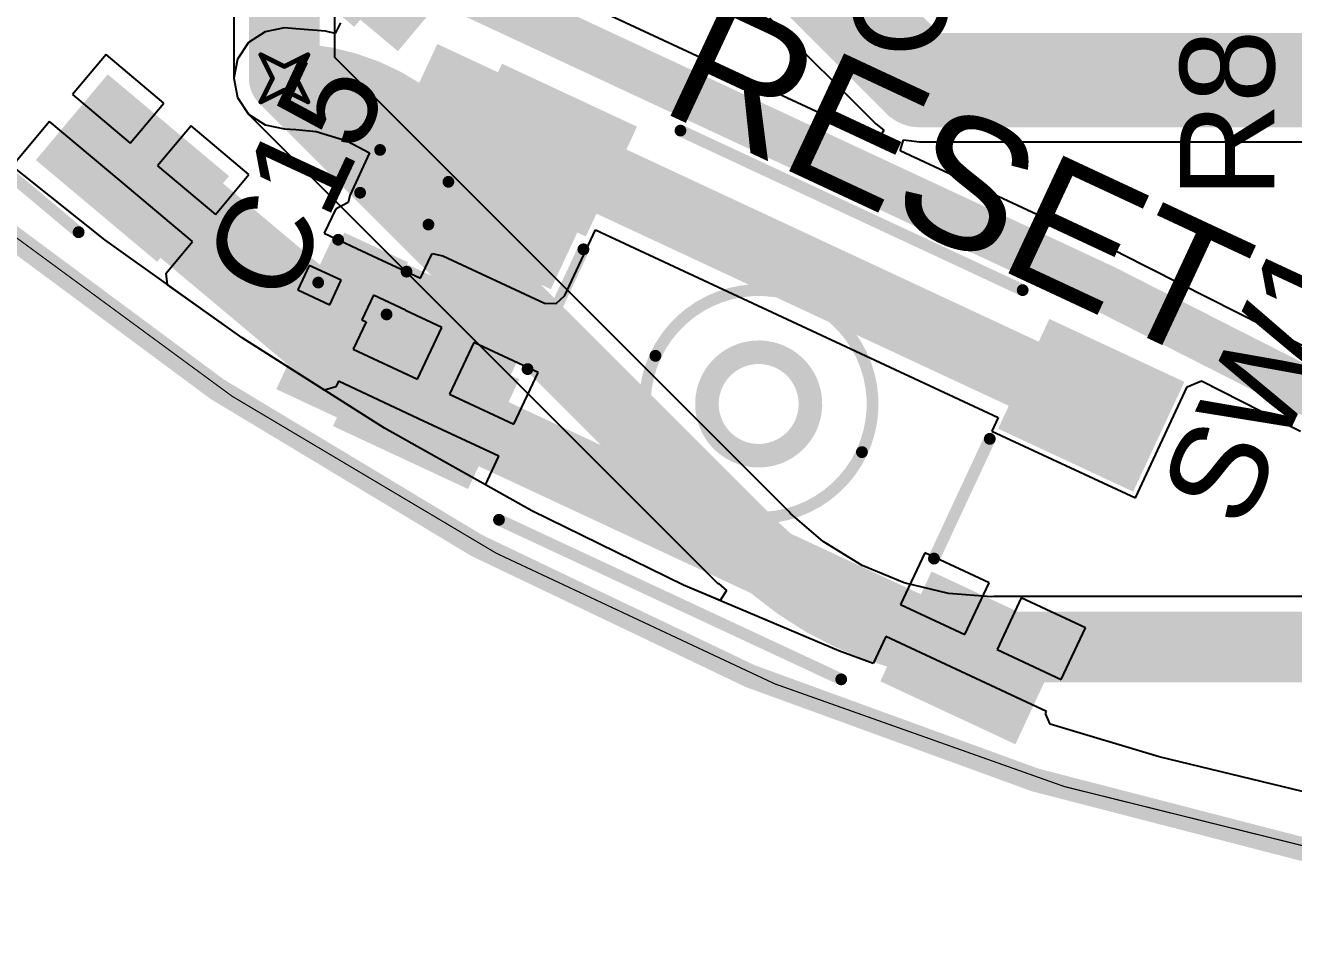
# Model space of a CAD drawing. Header units: millimetres. Extents: x -2 to 282, y -53 to 22.
# Drawn here: x 6.85 to 20.5, y -53.45 to -43.68 of the extents above; entities that cross this region are included whole.
import ezdxf

# ---------------------------------------------------------------- set-up
doc = ezdxf.new("R2010")
doc.units = ezdxf.units.MM
for name, color, linetype in [('BottomLayer', 5, 'Continuous'), ('DrillDrawing', 1, 'Continuous'), ('Mechanical1', 6, 'Continuous'), ('Mechanical2', 216, 'Continuous'), ('TopLayer', 1, 'Continuous'), ('TopOverlay', 2, 'Continuous'), ('TopPaste', 8, 'Continuous'), ('TopSolder', 216, 'Continuous'), ('ViaHoleLayer', 16, 'Continuous')]:
    doc.layers.add(name, color=color, linetype=linetype)
doc.styles.add('Arial', font='', dxfattribs={"height": 0.2})
doc.styles.get('Arial').set_extended_font_data('Arial')

# ---------------------------------------------------------------- blocks, each defined once
blk = doc.blocks.new('WS2812B_XF02_W_25')
at = {"layer": 'TopLayer'}
for points in [[(-3.25, 2.15), (-1.75, 2.15), (-1.75, 1.15), (-3.25, 1.15)], [(3.25, 1.15), (1.75, 1.15), (1.75, 2.15), (3.25, 2.15)], [(-3.25, -1.15), (-1.75, -1.15), (-1.75, -2.15), (-3.25, -2.15)], [(1.75, -1.15), (3.25, -1.15), (3.25, -2.15), (1.75, -2.15)]]:
    blk.add_hatch(color=1, dxfattribs=at).paths.add_polyline_path(points)
at = {"layer": 'TopPaste'}
for points in [[(-3.25, 2.15), (-1.75, 2.15), (-1.75, 1.15), (-3.25, 1.15)], [(3.25, 1.15), (1.75, 1.15), (1.75, 2.15), (3.25, 2.15)], [(-3.25, -1.15), (-1.75, -1.15), (-1.75, -2.15), (-3.25, -2.15)], [(1.75, -1.15), (3.25, -1.15), (3.25, -2.15), (1.75, -2.15)]]:
    blk.add_hatch(color=8, dxfattribs=at).paths.add_polyline_path(points)
at = {"layer": 'TopSolder'}
for points in [[(-3.352, 2.252), (-1.648, 2.252), (-1.648, 1.048), (-3.352, 1.048)], [(3.352, 1.048), (1.648, 1.048), (1.648, 2.252), (3.352, 2.252)], [(-3.352, -1.048), (-1.648, -1.048), (-1.648, -2.252), (-3.352, -2.252)], [(1.648, -1.048), (3.352, -1.048), (3.352, -2.252), (1.648, -2.252)]]:
    blk.add_hatch(color=216, dxfattribs=at).paths.add_polyline_path(points)
at = {"layer": 'TopOverlay'}
for points, const_width in [([(-2.5, 2.551), (2.5, 2.551)], 0.127), ([(-3.556, 1.803), (-3.429, 1.676)], 0.254), ([(-3.556, 1.549), (-3.556, 1.803)], 0.254), ([(-3.556, 1.549), (-3.429, 1.676)], 0.254), ([(-2.5, -2.551), (2.5, -2.551)], 0.127)]:
    blk.add_lwpolyline(points, dxfattribs=dict(at, const_width=const_width))
for points, const_width in [([(-2.532, 2.551, 1), (-2.468, 2.551, 1)], 0.0635), ([(2.468, 2.551, 1), (2.532, 2.551, 1)], 0.0635), ([(-3.619, 1.803, 1), (-3.493, 1.803, 1)], 0.127), ([(-3.619, 1.803, 1), (-3.493, 1.803, 1)], 0.127), ([(-3.493, 1.676, 1), (-3.366, 1.676, 1)], 0.127), ([(-3.493, 1.676, 1), (-3.366, 1.676, 1)], 0.127), ([(-3.619, 1.549, 1), (-3.493, 1.549, 1)], 0.127), ([(-3.619, 1.549, 1), (-3.493, 1.549, 1)], 0.127), ([(-2.532, -2.551, 1), (-2.468, -2.551, 1)], 0.0635), ([(2.468, -2.551, 1), (2.532, -2.551, 1)], 0.0635)]:
    blk.add_lwpolyline(points, format="xyb", close=True, dxfattribs=dict(at, const_width=const_width))
blk = doc.blocks.new('TS_1109S_C_B_76')
at = {"layer": 'TopLayer'}
for points in [[(-3.95, 2.05), (-2.55, 2.05), (-2.55, 0.95), (-3.95, 0.95)], [(2.55, 2.05), (3.95, 2.05), (3.95, 0.95), (2.55, 0.95)], [(-3.95, -0.95), (-2.55, -0.95), (-2.55, -2.05), (-3.95, -2.05)], [(2.55, -0.95), (3.95, -0.95), (3.95, -2.05), (2.55, -2.05)]]:
    blk.add_hatch(color=1, dxfattribs=at).paths.add_polyline_path(points)
at = {"layer": 'TopPaste'}
for points in [[(-3.95, 2.05), (-2.55, 2.05), (-2.55, 0.95), (-3.95, 0.95)], [(2.55, 2.05), (3.95, 2.05), (3.95, 0.95), (2.55, 0.95)], [(-3.95, -0.95), (-2.55, -0.95), (-2.55, -2.05), (-3.95, -2.05)], [(2.55, -0.95), (3.95, -0.95), (3.95, -2.05), (2.55, -2.05)]]:
    blk.add_hatch(color=8, dxfattribs=at).paths.add_polyline_path(points)
at = {"layer": 'TopSolder'}
for points in [[(-4.052, 2.152), (-2.448, 2.152), (-2.448, 0.848), (-4.052, 0.848)], [(2.448, 2.152), (4.052, 2.152), (4.052, 0.848), (2.448, 0.848)], [(-4.052, -0.848), (-2.448, -0.848), (-2.448, -2.152), (-4.052, -2.152)], [(2.448, -0.848), (4.052, -0.848), (4.052, -2.152), (2.448, -2.152)]]:
    blk.add_hatch(color=216, dxfattribs=at).paths.add_polyline_path(points)
at = {"layer": 'TopOverlay', "const_width": 0.127}
for points in [[(-2.007, 2.311), (2.057, 2.311)], [(-2.413, -0.711), (-2.413, 0.711)], [(2.413, -0.711), (2.413, 0.711)], [(-2.007, -2.311), (2.057, -2.311)]]:
    blk.add_lwpolyline(points, dxfattribs=at)
at = {"layer": 'TopOverlay'}
for points, const_width in [([(-2.038, 2.311, 1), (-1.975, 2.311, 1)], 0.0635), ([(2.026, 2.311, 1), (2.089, 2.311, 1)], 0.0635), ([(1.226, 0, 1), (-1.226, 0, 1)], 0.127), ([(-2.445, 0.711, 1), (-2.381, 0.711, 1)], 0.0635), ([(0.557, 0, 1), (-0.557, 0, 1)], 0.254), ([(2.381, 0.711, 1), (2.445, 0.711, 1)], 0.0635), ([(-1.258, 0, 1), (-1.194, 0, 1)], 0.0635), ([(-0.621, 0, 1), (-0.494, 0, 1)], 0.127), ([(0.494, 0, 1), (0.621, 0, 1)], 0.127), ([(1.194, 0, 1), (1.258, 0, 1)], 0.0635), ([(-2.445, -0.711, 1), (-2.381, -0.711, 1)], 0.0635), ([(2.381, -0.711, 1), (2.445, -0.711, 1)], 0.0635), ([(-2.038, -2.311, 1), (-1.975, -2.311, 1)], 0.0635), ([(2.026, -2.311, 1), (2.089, -2.311, 1)], 0.0635)]:
    blk.add_lwpolyline(points, format="xyb", close=True, dxfattribs=dict(at, const_width=const_width))
blk = doc.blocks.new('C___0402_104')
at = {"layer": 'TopLayer'}
for points in [[(-0.699, -0.317), (-0.699, 0.318), (-0.241, 0.318), (-0.241, -0.317)], [(0.241, -0.318), (0.241, 0.317), (0.699, 0.317), (0.699, -0.318)]]:
    blk.add_hatch(color=1, dxfattribs=at).paths.add_polyline_path(points)
at = {"layer": 'TopPaste'}
for points in [[(-0.699, -0.317), (-0.699, 0.318), (-0.241, 0.318), (-0.241, -0.317)], [(0.241, -0.318), (0.241, 0.317), (0.699, 0.317), (0.699, -0.318)]]:
    blk.add_hatch(color=8, dxfattribs=at).paths.add_polyline_path(points)
at = {"layer": 'TopSolder'}
for points in [[(-0.759, -0.377), (-0.759, 0.378), (-0.181, 0.378), (-0.181, -0.377)], [(0.181, -0.378), (0.181, 0.377), (0.759, 0.377), (0.759, -0.378)]]:
    blk.add_hatch(color=216, dxfattribs=at).paths.add_polyline_path(points)
at = {"layer": 'TopOverlay', "const_width": 0.127}
for points in [[(-0.787, 0.406), (-0.787, -0.406)], [(-0.787, 0.406), (-0.279, 0.406)], [(0.279, 0.406), (0.787, 0.406)], [(0.787, 0.406), (0.787, -0.406)], [(-0.787, -0.406), (-0.279, -0.406)], [(0.279, -0.406), (0.787, -0.406)]]:
    blk.add_lwpolyline(points, dxfattribs=at)
at = {"layer": 'TopOverlay', "const_width": 0.0635}
for points in [[(-0.819, 0.406, 1), (-0.756, 0.406, 1)], [(-0.819, 0.406, 1), (-0.756, 0.406, 1)], [(-0.311, 0.406, 1), (-0.248, 0.406, 1)], [(0.248, 0.406, 1), (0.311, 0.406, 1)], [(0.756, 0.406, 1), (0.819, 0.406, 1)], [(0.756, 0.406, 1), (0.819, 0.406, 1)], [(-0.819, -0.406, 1), (-0.756, -0.406, 1)], [(-0.819, -0.406, 1), (-0.756, -0.406, 1)], [(-0.311, -0.406, 1), (-0.248, -0.406, 1)], [(0.248, -0.406, 1), (0.311, -0.406, 1)], [(0.756, -0.406, 1), (0.819, -0.406, 1)], [(0.756, -0.406, 1), (0.819, -0.406, 1)]]:
    blk.add_lwpolyline(points, format="xyb", close=True, dxfattribs=at)

msp = doc.modelspace()

# ---------------------------------------------------------------- hatches: boundary and pattern name
at = {"layer": 'BottomLayer'}
h = msp.add_hatch(color=5, dxfattribs=at)
edge = h.paths.add_edge_path()
edge.add_arc((9.634, -44.248), 0.3, 0, 360)
at = {"layer": 'TopLayer'}
for points in [[(9.148, -42.523), (10.856, -43.956), (11.696, -42.955), (9.988, -41.522)], [(10.487, -45.578), (12.502, -46.518), (13.294, -44.818), (11.28, -43.878)], [(7.073, -45.15), (10.535, -48.055), (11.207, -47.253), (7.746, -44.349)], [(9.547, -47.594), (11.562, -48.533), (12.328, -46.89), (10.313, -45.951)]]:
    msp.add_hatch(color=1, dxfattribs=at).paths.add_polyline_path(points)
h = msp.add_hatch(color=1, dxfattribs=at)
edge = h.paths.add_edge_path()
edge.add_arc((9.634, -44.248), 0.3, 0, 360)
at = {"layer": 'ViaHoleLayer'}
h = msp.add_hatch(color=16, dxfattribs=at)
edge = h.paths.add_edge_path()
edge.add_arc((9.634, -44.248), 0.15, 0, 360)

# ---------------------------------------------------------------- linework, layer by layer
at = {"layer": 'BottomLayer'}
for p, q in [((9.09, -39.089), (9.09, -44.248)), ((10.178, -44.023), (10.178, -39.089)), ((15.065, -48.911), (10.178, -44.023)), ((9.09, -44.248), (9.131, -44.456)), ((9.131, -44.456), (9.249, -44.633)), ((9.249, -44.633), (14.296, -49.68)), ((7.7, -45.987), (6.281, -44.853)), ((9.179, -47.042), (7.7, -45.987)), ((10.713, -48.014), (9.179, -47.042)), ((12.298, -48.902), (10.713, -48.014)), ((13.929, -49.702), (12.298, -48.902)), ((15.081, -48.933), (15.065, -48.911)), ((15.433, -49.235), (15.081, -48.933)), ((15.852, -49.491), (15.433, -49.235)), ((16.305, -49.679), (15.852, -49.491)), ((14.296, -49.68), (14.296, -49.68)), ((14.296, -49.68), (14.296, -49.68)), ((14.296, -49.68), (14.305, -49.686)), ((14.305, -49.686), (14.392, -49.762)), ((16.782, -49.793), (16.305, -49.679)), ((14.325, -49.87), (13.929, -49.702)), ((14.392, -49.762), (14.325, -49.87)), ((17.245, -49.83), (16.782, -49.793)), ((17.271, -49.824), (17.245, -49.83)), ((21.865, -49.824), (17.271, -49.824))]:
    msp.add_line(p, q, dxfattribs=at)
at = {"layer": 'BottomLayer', "const_width": 0.762}
for points in [[(9.634, -44.248), (9.634, -39.089)], [(9.634, -44.248), (14.681, -49.295)], [(17.271, -50.368), (36.997, -50.368)]]:
    msp.add_lwpolyline(points, dxfattribs=at)
at = {"layer": 'BottomLayer', "const_width": 0.381}
for points in [[(9.443, -44.248, 1), (9.824, -44.248, 1)], [(9.443, -44.248, 1), (9.824, -44.248, 1)], [(14.49, -49.295, 1), (14.871, -49.295, 1)], [(14.49, -49.295, 1), (14.871, -49.295, 1)], [(17.081, -50.368, 1), (17.462, -50.368, 1)], [(17.081, -50.368, 1), (17.462, -50.368, 1)]]:
    msp.add_lwpolyline(points, format="xyb", close=True, dxfattribs=at)
at = {"layer": 'BottomLayer', "const_width": 0.762}
msp.add_lwpolyline([(17.271, -50.368, -0.198913), (14.681, -49.295)], format="xyb", dxfattribs=at)
at = {"layer": 'DrillDrawing', "const_width": 0.0508}
for points in [[(9.38, -43.994), (9.634, -44.121)], [(9.38, -43.994), (9.507, -44.248)], [(9.634, -44.121), (9.888, -43.994)], [(9.761, -44.248), (9.888, -43.994)], [(9.38, -44.502), (9.507, -44.248)], [(9.761, -44.248), (9.888, -44.502)], [(9.38, -44.502), (9.634, -44.375)], [(9.634, -44.375), (9.888, -44.502)]]:
    msp.add_lwpolyline(points, dxfattribs=at)
at = {"layer": 'DrillDrawing', "const_width": 0.0254}
for points in [[(9.367, -43.994, 1), (9.392, -43.994, 1)], [(9.367, -43.994, 1), (9.392, -43.994, 1)], [(9.875, -43.994, 1), (9.9, -43.994, 1)], [(9.875, -43.994, 1), (9.9, -43.994, 1)], [(9.494, -44.248, 1), (9.519, -44.248, 1)], [(9.494, -44.248, 1), (9.519, -44.248, 1)], [(9.621, -44.121, 1), (9.646, -44.121, 1)], [(9.621, -44.121, 1), (9.646, -44.121, 1)], [(9.748, -44.248, 1), (9.773, -44.248, 1)], [(9.748, -44.248, 1), (9.773, -44.248, 1)], [(9.621, -44.375, 1), (9.646, -44.375, 1)], [(9.621, -44.375, 1), (9.646, -44.375, 1)], [(9.367, -44.502, 1), (9.392, -44.502, 1)], [(9.367, -44.502, 1), (9.392, -44.502, 1)], [(9.875, -44.502, 1), (9.9, -44.502, 1)], [(9.875, -44.502, 1), (9.9, -44.502, 1)]]:
    msp.add_lwpolyline(points, format="xyb", close=True, dxfattribs=at)
at = {"layer": 'Mechanical1', "const_width": 0.0127}
msp.add_lwpolyline([(0, 0, -3.218852), (-0.279, -38.414)], format="xyb", dxfattribs=at)
at = {"layer": 'Mechanical2', "const_width": 0.254}
msp.add_lwpolyline([(50.766, 5.478, -1.122171), (-0.294, -38.437)], format="xyb", dxfattribs=at)
at = {"layer": 'TopLayer'}
for p, q in [((16.021, -44.915), (11.851, -42.971)), ((10.237, -43.652), (10.179, -43.765)), ((14.857, -43.596), (15.999, -44.738)), ((9.426, -43.746), (9.249, -43.863)), ((9.634, -43.704), (9.426, -43.746)), ((9.635, -43.704), (9.634, -43.704)), ((9.634, -43.704), (9.634, -43.704)), ((9.636, -43.704), (9.635, -43.704)), ((9.756, -43.715), (9.636, -43.704)), ((10.078, -43.741), (9.756, -43.715)), ((10.179, -43.765), (10.078, -43.741)), ((9.249, -43.863), (9.131, -44.04)), ((7.715, -43.991), (7.352, -44.423)), ((8.338, -44.514), (7.715, -43.991)), ((9.131, -44.04), (9.09, -44.248)), ((9.09, -44.248), (9.131, -44.456)), ((7.352, -44.423), (7.976, -44.946)), ((9.131, -44.456), (9.249, -44.633)), ((7.976, -44.946), (8.338, -44.514)), ((9.249, -44.633), (9.426, -44.75)), ((7.107, -44.714), (6.745, -45.146)), ((7.877, -45.36), (7.107, -44.714)), ((8.63, -44.759), (8.267, -45.19)), ((9.253, -45.282), (8.63, -44.759)), ((9.426, -44.75), (9.634, -44.792)), ((15.999, -44.738), (15.999, -44.738)), ((15.999, -44.738), (16.087, -44.806)), ((9.634, -44.792), (9.634, -44.792)), ((9.634, -44.792), (9.758, -44.798)), ((9.758, -44.798), (9.977, -44.819)), ((9.977, -44.819), (10.308, -44.92)), ((16.087, -44.806), (16.021, -44.915)), ((10.308, -44.92), (10.551, -45.05)), ((16.262, -45.028), (16.297, -44.91)), ((18.632, -46.132), (16.262, -45.028)), ((16.297, -44.91), (16.47, -44.933)), ((16.47, -44.933), (23.159, -44.933)), ((10.551, -45.05), (10.337, -45.509)), ((8.267, -45.19), (8.891, -45.713)), ((8.891, -45.713), (9.253, -45.282)), ((8.646, -46.005), (7.877, -45.36)), ((10.32, -45.585), (10.192, -45.654)), ((10.337, -45.509), (10.32, -45.585)), ((10.337, -45.509), (10.337, -45.509)), ((10.187, -45.651), (10.063, -45.916)), ((10.192, -45.654), (10.187, -45.651)), ((10.063, -45.916), (10.581, -46.157)), ((12.651, -46.587), (12.982, -45.879)), ((12.982, -45.879), (17.316, -47.9)), ((8.361, -46.344), (8.646, -46.005)), ((11.181, -46.224), (11.223, -46.134)), ((11.223, -46.134), (11.339, -46.158)), ((18.637, -46.137), (18.632, -46.132)), ((18.644, -46.139), (18.637, -46.137)), ((9.902, -46.261), (9.779, -46.526)), ((10.247, -46.422), (9.902, -46.261)), ((10.581, -46.157), (11.099, -46.399)), ((11.099, -46.399), (11.181, -46.224)), ((11.339, -46.158), (12.432, -46.667)), ((20.885, -47.276), (18.644, -46.139)), ((8.377, -46.47), (8.361, -46.344)), ((9.179, -47.042), (8.377, -46.47)), ((9.779, -46.526), (10.124, -46.687)), ((10.124, -46.687), (10.247, -46.422)), ((10.593, -46.583), (10.469, -46.848)), ((10.938, -46.744), (10.593, -46.583)), ((12.432, -46.667), (12.432, -46.667)), ((12.432, -46.667), (12.558, -46.673)), ((12.558, -46.673), (12.559, -46.672)), ((12.559, -46.672), (12.651, -46.587)), ((10.936, -46.748), (10.938, -46.744)), ((11.327, -46.93), (10.936, -46.748)), ((10.513, -46.868), (10.376, -47.163)), ((10.469, -46.848), (10.513, -46.868)), ((11.067, -47.486), (11.327, -46.93)), ((10.065, -47.604), (9.179, -47.042)), ((11.672, -47.091), (11.413, -47.647)), ((12.364, -47.414), (11.672, -47.091)), ((10.376, -47.163), (11.067, -47.486)), ((12.105, -47.97), (12.364, -47.414)), ((10.187, -47.568), (10.065, -47.604)), ((10.215, -47.509), (10.187, -47.568)), ((11.079, -47.912), (10.215, -47.509)), ((18.794, -48.764), (19.351, -47.569)), ((19.351, -47.569), (19.505, -47.505)), ((19.505, -47.505), (20.571, -48.046)), ((11.413, -47.647), (12.105, -47.97)), ((11.944, -48.315), (11.079, -47.912)), ((17.316, -47.9), (17.249, -48.044)), ((17.249, -48.044), (18.794, -48.764)), ((11.8, -48.623), (11.944, -48.315)), ((12.298, -48.902), (11.8, -48.623)), ((13.929, -49.702), (12.298, -48.902)), ((16.526, -49.354), (16.267, -49.91)), ((17.218, -49.677), (16.526, -49.354)), ((16.959, -50.233), (17.218, -49.677)), ((15.601, -50.411), (13.929, -49.702)), ((16.267, -49.91), (16.959, -50.233)), ((17.563, -49.838), (17.304, -50.394)), ((18.255, -50.161), (17.563, -49.838)), ((17.996, -50.717), (18.255, -50.161)), ((16.106, -50.256), (15.971, -50.545)), ((16.97, -50.659), (16.106, -50.256)), ((15.971, -50.545), (15.601, -50.411)), ((17.304, -50.394), (17.996, -50.717)), ((17.835, -51.062), (16.97, -50.659)), ((17.825, -51.083), (17.835, -51.062)), ((17.877, -51.199), (17.825, -51.083)), ((19.049, -51.552), (17.877, -51.199)), ((20.814, -51.979), (19.049, -51.552))]:
    msp.add_line(p, q, dxfattribs=at)
for points, const_width in [([(15.328, -43.125), (16.47, -44.267)], 1.016), ([(11.218, -43.133), (18.457, -46.508)], 0.508), ([(16.47, -44.267), (28.309, -44.267)], 1.016), ([(11.259, -44.921), (11.561, -45.223)], 0.762), ([(12.399, -44.992), (12.427, -45.02)], 0.762), ([(12.427, -45.02), (18.319, -47.767)], 0.762), ([(18.457, -46.508), (20.759, -47.677)], 0.508), ([(11.16, -47.739), (17.051, -50.486)], 0.762)]:
    msp.add_lwpolyline(points, dxfattribs=dict(at, const_width=const_width))
for points, const_width in [([(16.216, -44.267, 1), (16.724, -44.267, 1)], 0.508), ([(16.216, -44.267, 1), (16.724, -44.267, 1)], 0.508), ([(9.443, -44.248, 1), (9.824, -44.248, 1)], 0.381), ([(9.444, -44.248, 1), (9.825, -44.248, 1)], 0.381), ([(9.444, -44.248, 1), (9.825, -44.248, 1)], 0.381), ([(11.069, -44.921, 1), (11.45, -44.921, 1)], 0.381), ([(11.069, -44.921, 1), (11.45, -44.921, 1)], 0.381), ([(12.209, -44.992, 1), (12.59, -44.992, 1)], 0.381), ([(12.237, -45.02, 1), (12.618, -45.02, 1)], 0.381), ([(12.237, -45.02, 1), (12.618, -45.02, 1)], 0.381), ([(11.37, -45.223, 1), (11.751, -45.223, 1)], 0.381), ([(18.33, -46.508, 1), (18.584, -46.508, 1)], 0.254), ([(18.33, -46.508, 1), (18.584, -46.508, 1)], 0.254), ([(10.969, -47.739, 1), (11.35, -47.739, 1)], 0.381), ([(18.128, -47.767, 1), (18.509, -47.767, 1)], 0.381), ([(16.86, -50.486, 1), (17.241, -50.486, 1)], 0.381)]:
    msp.add_lwpolyline(points, format="xyb", close=True, dxfattribs=dict(at, const_width=const_width))
at = {"layer": 'TopLayer', "const_width": 0.762}
for points in [[(9.634, -44.248, -0.000138), (9.635, -44.248)], [(9.635, -44.248, -0.198769), (11.259, -44.921)]]:
    msp.add_lwpolyline(points, format="xyb", dxfattribs=at)

# ---------------------------------------------------------------- block references
for name, p, rotation in [('WS2812B_XF02_W_25', (7.144, -42.343), 320), ('TS_1109S_C_B_76', (14.739, -47.753), 335.0000000000001), ('C___0402_104', (10.699, -45.904), 65)]:
    msp.add_blockref(name, p, dxfattribs=dict(rotation=rotation))

# ---------------------------------------------------------------- texts
at = {"layer": 'TopOverlay', "style": 'Arial'}
for s, height, rotation, p in [('C20', 1.016, 90, (16.772, -44.02)), ('RESET', 1.397, 335, (13.645, -44.583)), ('R8', 1.016, 90, (20.289, -45.538)), ('C15', 1.016, 65, (9.658, -46.721)), ('SW1', 1.016, 65, (19.952, -49.127))]:
    msp.add_text(s, height=height, rotation=rotation, dxfattribs=at).set_placement(p)

doc.saveas('drawing.dxf')
